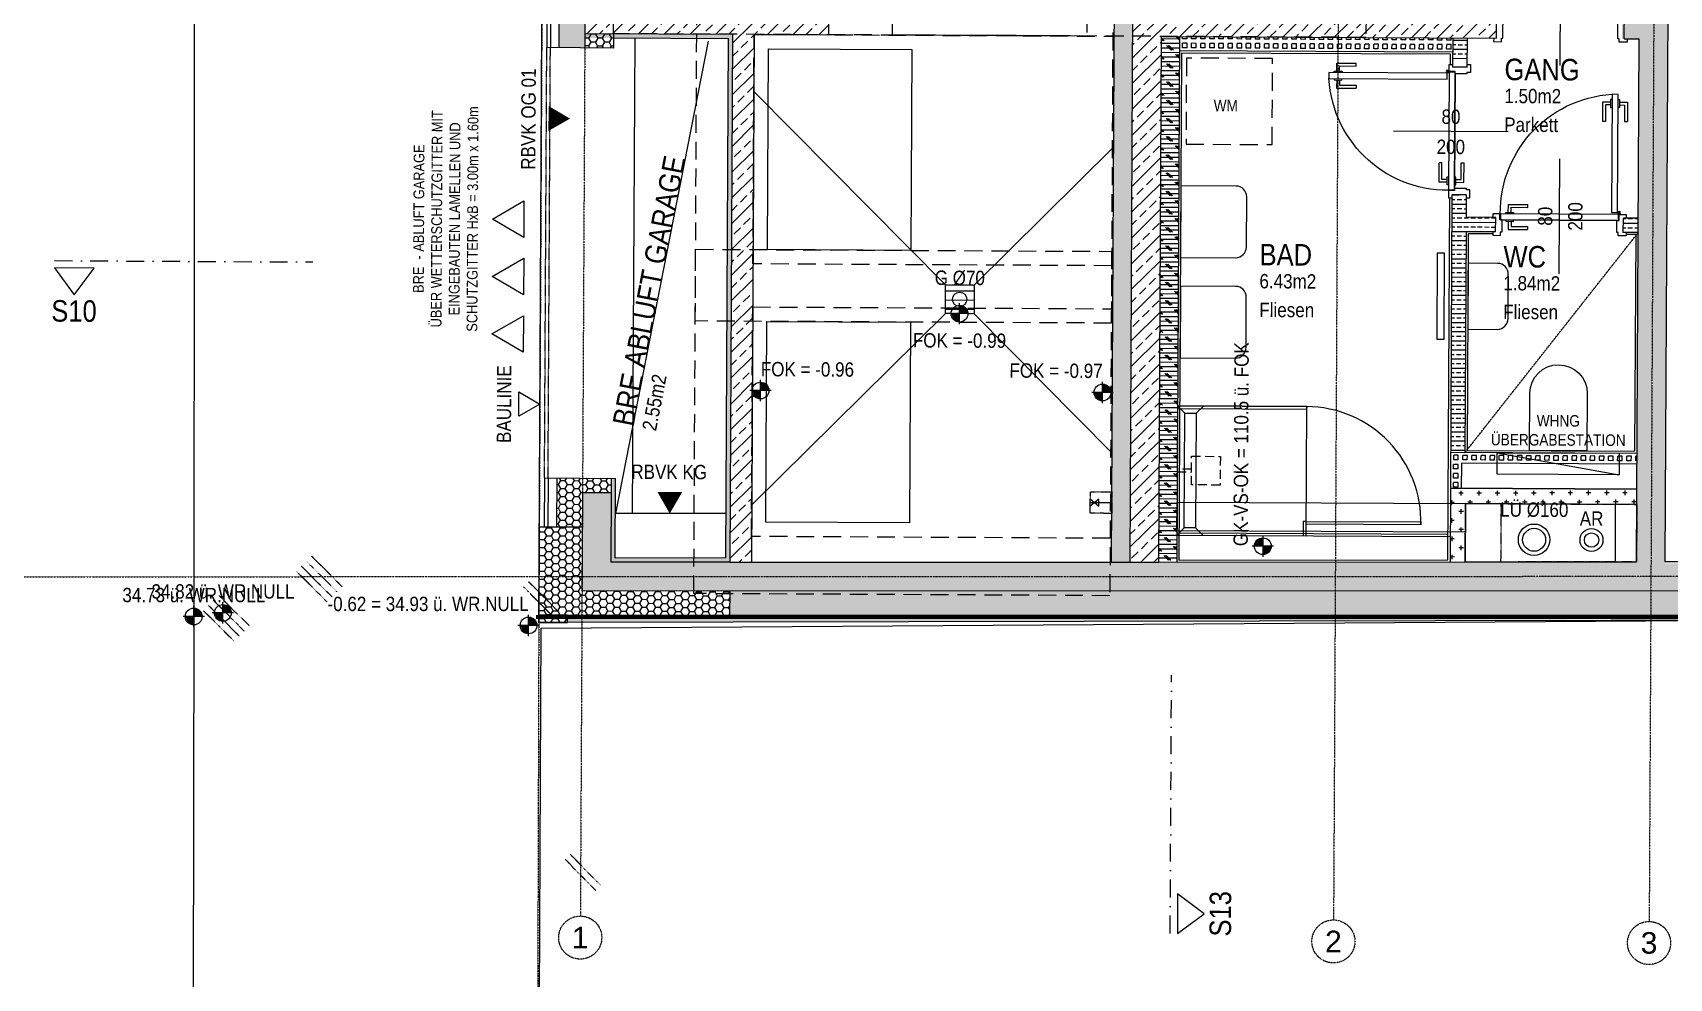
# Model space of a CAD drawing. Header units: millimetres. Extents: x -5498 to 144064, y 340 to 109563.
# Drawn here: x 3776 to 15183, y 54082 to 60674 of the extents above; entities that cross this region are included whole.
import ezdxf
from ezdxf.enums import TextEntityAlignment as Align

# ---------------------------------------------------------------- set-up
doc = ezdxf.new("R2010")
doc.units = ezdxf.units.MM
for name, pattern in [('DASHDOT', [1, 0.5, -0.25, 0, -0.25]), ('HIDDEN', [0.375, 0.25, -0.125]), ('HIDDEN2', [0.1875, 0.125, -0.0625]), ('STRICHPUNKT', [1, 0.5, -0.25, 0, -0.25]), ('STRICHPUNKTX2', [2, 1, -0.5, 0, -0.5])]:
    doc.linetypes.add(name, pattern=pattern)
for name, color, linetype in [('00-TXT---------M0', 8, 'Continuous'), ('00_HLP-G00-LEG-M0', 6, 'Continuous'), ('01-ANS-G00-LEG-M0', 251, 'Continuous'), ('01-BFL-G00-LEG-M0', 251, 'Continuous'), ('01-SCH-G00-LEG-M0', 251, 'STRICHPUNKTX2'), ('01-SYM-G00-Leg-M0', 251, 'Continuous'), ('01-TXT---------M0', 251, 'Continuous'), ('01-TXT---------PP', 1, 'Continuous'), ('01-TXT-G00-LEG-M0', 1, 'Continuous'), ('02-ANS-G00-LEG-M0', 251, 'Continuous'), ('02-AXO-G00-LEG-M0', 251, 'STRICHPUNKT'), ('02-DIM-G00-LEG-BEHÖRDE', 251, 'Continuous'), ('02-FIL-G00-LEG-GK', 251, 'Continuous'), ('02-FIL-G00-LEG-LILA', 251, 'Continuous'), ('02-FIL-G00-LEG-ORANGE', 251, 'Continuous'), ('02-FIL-G00-Leg-STB', 251, 'Continuous'), ('02-FLI-G00-LEG-M0', 251, 'Continuous'), ('02-TWA---------M0', 251, 'Continuous'), ('02-TWA-G00-LEG-M0', 251, 'Continuous'), ('02-TWB-G00-LEG-M0', 251, 'Continuous'), ('02-WDA-G00-LEG-M0', 251, 'Continuous'), ('02-ZWA---------M0', 251, 'Continuous'), ('02-ZWA-G00-LEG-M0', 251, 'Continuous'), ('03-ANS-G00-LEG-M0', 251, 'Continuous'), ('03-HID-G00-LEG-M0', 251, 'HIDDEN2'), ('03-SYM-G00-LEG-M0', 251, 'Continuous'), ('05-STO--------M0', 251, 'Continuous'), ('05-SYM---------M0', 251, 'Continuous'), ('05-SYM--------M0', 251, 'Continuous'), ('05-SYM-G00-LEG-M0', 251, 'Continuous'), ('05-TXT--------M0', 251, 'Continuous'), ('05-TXT-G00-LEG-M0', 251, 'Continuous'), ('07-MOB---------M0', 251, 'Continuous'), ('07-SAN-G00-LEG-FBHZG-EVERT', 251, 'Continuous'), ('07-SAN-G00-LEG-M0', 251, 'Continuous'), ('07-SYM-G00-LEG-M0', 251, 'STRICHPUNKT'), ('07-TXT---------M0', 251, 'Continuous'), ('07-TXT-G00-LEG-M0', 251, 'Continuous'), ('09-SYM-G00-LEG-GEHSTEIG', 8, 'Continuous'), ('09-VER-G00-LEG-GRUNDSTÜCKSGRENZE', 251, 'Continuous')]:
    doc.layers.add(name, color=color, linetype=linetype)
doc.layers.add('00_HLP---------M0', color=251, linetype='Continuous', plot=False)
doc.layers.add('07_MOB---------M0', color=251, linetype='Continuous', plot=False)
doc.styles.add('ARIAL', font='arial.ttf', dxfattribs={"width": 0.85})
doc.styles.get("Standard").update_dxf_attribs({"font": 'arial.ttf'})
pattern_1 = [(44.70755, (-20078.77, 18756.93), (-89.34302, 90.25976), []), (44.70755, (-19988.97, 18756.47), (-89.34302, 90.25976), [63.5, -31.75])]
pattern_2 = [(359.70755, (-20078.772, 18756.93), (47.764726, 27.252854), [31.75, -63.5]), (119.70755, (-20078.772, 18756.93), (-47.484027, 27.73904), [31.75, -63.5]), (59.70755, (-20078.772, 18756.93), (0.280699, 54.991893), [-63.5, 31.75])]
pattern_3 = [(359.70755, (-20078.77, 18756.93), (0.32412, 63.49917), []), (359.70755, (-20078.61, 18788.68), (0.32412, 63.49917), [31.75, -15.875])]
pattern_4 = [(179.70755, (80338.47, 100245.443), (-47.764726, -27.252854), [31.75, -63.5]), (299.70755, (80338.47, 100245.443), (47.484027, -27.739039), [31.75, -63.5]), (239.70755, (80338.47, 100245.443), (-0.280699, -54.9918935), [-63.5, 31.75])]

# ---------------------------------------------------------------- blocks, each defined once
blk = doc.blocks.new('TÜR-80_20er-WAND')
at = {"layer": '00_HLP---------M0'}
blk.add_lwpolyline([(0.411, 0.035), (-0.411, 0.035), (-0.411, 0.035), (-0.411, -0.007), (0.411, -0.007)], close=True, dxfattribs=at)
for points in [[(-0.375, 0.035), (-0.375, 0.045), (-0.32, 0.045), (-0.32, 0.035)], [(-0.357, 0.045), (-0.357, 0.101), (-0.222, 0.101)], [(-0.337, 0.045), (-0.337, 0.081), (-0.222, 0.081)], [(-0.222, 0.081), (-0.222, 0.101)], [(0.4, -0.007), (-0.4, -0.007)], [(-0.375, -0.007), (-0.375, -0.017), (-0.32, -0.017), (-0.32, -0.007)], [(-0.357, -0.017), (-0.357, -0.073), (-0.222, -0.073)], [(-0.337, -0.017), (-0.337, -0.053), (-0.222, -0.053)], [(-0.222, -0.053), (-0.222, -0.073)]]:
    blk.add_lwpolyline(points, dxfattribs=at)
at = {"layer": '02-TWA---------M0'}
for points in [[(-0.445, -0.19), (-0.445, 0.01)], [(0.445, -0.19), (0.445, 0.01)]]:
    blk.add_lwpolyline(points, dxfattribs=at)
at = {"layer": '05-STO--------M0'}
for points in [[(-0.465, -0.19), (-0.465, -0.215), (-0.41, -0.215), (-0.41, -0.19), (-0.4, -0.19), (-0.4, -0.007), (-0.415, -0.007), (-0.415, 0.035), (-0.465, 0.035), (-0.465, 0.01)], [(0.465, -0.19), (0.465, -0.215), (0.41, -0.215), (0.41, -0.19), (0.4, -0.19), (0.4, -0.007), (0.415, -0.007), (0.415, 0.035), (0.465, 0.035), (0.465, 0.01)]]:
    blk.add_lwpolyline(points, dxfattribs=at)
at = {"layer": '05-SYM---------M0'}
for points in [[(0.352, 0.818), (0.296, 0.818), (0.296, 0.683)], [(0.362, 0.836), (0.352, 0.836), (0.352, 0.781), (0.362, 0.781)], [(0.404, 0.836), (0.414, 0.836), (0.414, 0.781), (0.404, 0.781)], [(0.414, 0.818), (0.47, 0.818), (0.47, 0.683)], [(0.352, 0.798), (0.316, 0.798), (0.316, 0.683)], [(0.414, 0.798), (0.45, 0.798), (0.45, 0.683)], [(0.316, 0.683), (0.296, 0.683)], [(0.45, 0.683), (0.47, 0.683)]]:
    blk.add_lwpolyline(points, dxfattribs=at)
at = {"layer": '05-SYM--------M0'}
blk.add_lwpolyline([(0.404, 0.049), (0.404, 0.872), (0.404, 0.872), (0.362, 0.872), (0.362, 0.049)], close=True, dxfattribs=at)
for points in [[(0.41, 0.046), (0.42, 0.046)], [(0.415, 0.041), (0.415, 0.051)]]:
    blk.add_lwpolyline(points, dxfattribs=at)
blk.add_circle((0.415, 0.046), 0.01, dxfattribs=at)
blk.add_arc((0.415, 0.046), 0.828, 93.6691, 183.6691, dxfattribs=at)
blk = doc.blocks.new('01-SQM')
at = {"layer": '01-TXT---------M0', "color": 1, "style": 'ARIAL', "width": 0.85}
blk.add_attdef('ROOM', (0, 0), '', height=0.15, dxfattribs=at)
blk.add_attdef('AREA', text='', height=0.1, dxfattribs=at).set_placement((0, -0.06), align=Align.TOP_LEFT)
at = {"layer": '01-TXT---------PP', "color": 1, "style": 'ARIAL', "width": 0.85}
blk.add_attdef('NR', text='', height=0.15, dxfattribs=at).set_placement((-0.117, 0), align=Align.RIGHT)
blk.add_attdef('FLOOR', text='', height=0.1, dxfattribs=at).set_placement((0, -0.26), align=Align.TOP_LEFT)
blk = doc.blocks.new('05-TXT')
at = {"layer": '05-TXT--------M0'}
blk.add_line((-0.4, 0), (0.4, 0), dxfattribs=at)
at = {"layer": '05-TXT--------M0', "color": 8, "style": 'ARIAL', "width": 0.85}
blk.add_attdef('BREITE', text='', height=0.1, dxfattribs=at).set_placement((0, 0.05), align=Align.CENTER)
blk.add_attdef('HÖHE', text='', height=0.1, rotation=360, dxfattribs=at).set_placement((0, -0.06), align=Align.TOP_CENTER)
blk = doc.blocks.new('TÜR-80_10er-WAND')
at = {"layer": '00_HLP---------M0'}
blk.add_lwpolyline([(0.411, -0.025), (-0.411, -0.025), (-0.411, -0.025), (-0.411, 0.017), (0.411, 0.017)], close=True, dxfattribs=at)
for points in [[(0.4, 0.017), (-0.4, 0.017)], [(-0.375, 0.017), (-0.375, 0.027), (-0.32, 0.027), (-0.32, 0.017)], [(-0.357, 0.027), (-0.357, 0.083), (-0.222, 0.083)], [(-0.337, 0.027), (-0.337, 0.063), (-0.222, 0.063)], [(-0.222, 0.063), (-0.222, 0.083)], [(-0.375, -0.025), (-0.375, -0.035), (-0.32, -0.035), (-0.32, -0.025)], [(-0.357, -0.035), (-0.357, -0.091), (-0.222, -0.091)], [(-0.337, -0.035), (-0.337, -0.071), (-0.222, -0.071)], [(-0.222, -0.071), (-0.222, -0.091)]]:
    blk.add_lwpolyline(points, dxfattribs=at)
at = {"layer": '02-ZWA---------M0'}
for points in [[(-0.445, 0.1), (-0.445, 0)], [(0.445, 0.1), (0.445, 0)]]:
    blk.add_lwpolyline(points, dxfattribs=at)
at = {"layer": '05-STO--------M0'}
for points in [[(-0.465, 0.1), (-0.465, 0.125), (-0.41, 0.125), (-0.41, 0.1), (-0.4, 0.1), (-0.4, 0.017), (-0.415, 0.017), (-0.415, -0.025), (-0.465, -0.025), (-0.465, 0)], [(0.465, 0.1), (0.465, 0.125), (0.41, 0.125), (0.41, 0.1), (0.4, 0.1), (0.4, 0.017), (0.415, 0.017), (0.415, -0.025), (0.465, -0.025), (0.465, 0)]]:
    blk.add_lwpolyline(points, dxfattribs=at)
at = {"layer": '05-SYM---------M0'}
for points in [[(0.352, -0.808), (0.296, -0.808), (0.296, -0.673)], [(0.316, -0.673), (0.296, -0.673)], [(0.352, -0.788), (0.316, -0.788), (0.316, -0.673)], [(0.414, -0.808), (0.47, -0.808), (0.47, -0.673)], [(0.414, -0.788), (0.45, -0.788), (0.45, -0.673)], [(0.45, -0.673), (0.47, -0.673)], [(0.362, -0.826), (0.352, -0.826), (0.352, -0.771), (0.362, -0.771)], [(0.404, -0.826), (0.414, -0.826), (0.414, -0.771), (0.404, -0.771)]]:
    blk.add_lwpolyline(points, dxfattribs=at)
at = {"layer": '05-SYM--------M0'}
blk.add_lwpolyline([(0.404, -0.039), (0.404, -0.862), (0.404, -0.862), (0.362, -0.862), (0.362, -0.039)], close=True, dxfattribs=at)
for points in [[(0.41, -0.036), (0.42, -0.036)], [(0.415, -0.031), (0.415, -0.041)]]:
    blk.add_lwpolyline(points, dxfattribs=at)
blk.add_circle((0.415, -0.036), 0.01, dxfattribs=at)
blk.add_arc((0.415, -0.036), 0.828, 176.3309, 266.3309, dxfattribs=at)
blk = doc.blocks.new('03-rar')
blk.add_circle((0, 0), 0.05)
at = {"layer": '01-TXT---------M0', "color": 8, "style": 'ARIAL', "width": 0.85}
blk.add_attdef('RR', text='', height=0.1, dxfattribs=at).set_placement((0, 0.1), align=Align.CENTER)
blk = doc.blocks.new('01-HK1')
for p, q in [((-0.001, -0.074), (-0.001, 0.074)), ((0.074, 0), (-0.075, 0))]:
    blk.add_line(p, q)
blk.add_circle((-0.001, 0), 0.0586)
for points in [[(-0.001, 0.059), (0.041, 0.041), (-0.001, 0)], [(-0.001, 0), (0.058, 0), (0.041, 0.041)], [(-0.059, 0), (-0.042, -0.041), (-0.001, 0)], [(-0.042, -0.041), (-0.001, -0.059), (-0.001, 0)]]:
    blk.add_solid(points)
at = {"layer": '01-TXT---------M0', "color": 8, "style": 'ARIAL', "width": 0.85}
blk.add_attdef('HEIGHT', text='', height=0.1, dxfattribs=at).set_placement((0, 0.2), align=Align.TOP_CENTER)
blk = doc.blocks.new('mülltonne_770l')
at = {"layer": '07-MOB---------M0'}
blk.add_lwpolyline([(-0.7, -0.5), (-0.7, 0.5), (0.7, 0.5), (0.7, -0.5), (-0.7, -0.5)], dxfattribs=at)
at = {"layer": '07_MOB---------M0', "linetype": 'HIDDEN2'}
blk.add_lwpolyline([(-1.2, -1.9), (-1.2, 1), (1.2, 1), (1.2, -1.9), (-1.2, -1.9)], close=True, dxfattribs=at)
blk.add_lwpolyline([(-0.8, -1.9), (-0.8, 0.6), (0.8, 0.6), (0.8, -1.9)], dxfattribs=at)
blk = doc.blocks.new('mülltonne_1100l')
at = {"layer": '07-MOB---------M0'}
blk.add_lwpolyline([(-0.7, 0.7), (0.7, 0.7), (0.7, -0.7), (-0.7, -0.7), (-0.7, 0.7)], dxfattribs=at)
at = {"layer": '07_MOB---------M0', "linetype": 'HIDDEN2'}
for points in [[(-1.2, -2.1), (-1.2, 1.2), (1.2, 1.2), (1.2, -2.1), (-1.2, -2.1)], [(-0.8, -2.1), (-0.8, 0.8), (0.8, 0.8), (0.8, -2.1)]]:
    blk.add_lwpolyline(points, dxfattribs=at)
blk = doc.blocks.new('07-WC')
blk.add_lwpolyline([(-0.015, -0.2), (-0.415, -0.2, -1), (-0.415, 0.2), (-0.015, 0.2)], format="xyb", close=True)
blk = doc.blocks.new('07-WT-WC')
blk.add_lwpolyline([(1.005, -0.015), (1.005, -0.22, -0.414214), (0.93, -0.295), (0.62, -0.295, -0.414214), (0.545, -0.22), (0.545, -0.015)], format="xyb", close=True)
blk = doc.blocks.new('07-WT60')
blk.add_lwpolyline([(-0.015, 0.25), (-0.4, 0.25, 0.414214), (-0.475, 0.175), (-0.475, -0.175, 0.414214), (-0.4, -0.25), (-0.015, -0.25)], format="xyb", close=True)
blk = doc.blocks.new('07-WM')
at = {"linetype": 'HIDDEN', "ltscale": 0.5}
blk.add_lwpolyline([(0.05, -0.05), (0.05, -0.65), (0.65, -0.65), (0.65, -0.05)], close=True, dxfattribs=at)
blk = doc.blocks.new('01-HK3')
blk.add_lwpolyline([(0, 0), (0.0423, 0.0732), (-0.0423, 0.0732)], close=True)
at = {"color": 0, "style": 'ARIAL', "width": 0.85}
blk.add_attdef('HEIGHT', text='', height=0.05, dxfattribs=at).set_placement((0, 0.35), align=Align.TOP_CENTER)
blk = doc.blocks.new('01-hk4')
blk.add_lwpolyline([(0, 0, 0, 0.270625, 0), (0, 0.234375, 0.270625, 0.270625, 0)], format="xyseb")
at = {"layer": '00-TXT---------M0', "color": 8, "style": 'ARIAL', "width": 0.85}
blk.add_attdef('HEIGHT', text='', height=0.1, dxfattribs=at).set_placement((0, 0.35), align=Align.CENTER)
blk = doc.blocks.new('schnittführung')
at = {"color": 4, "linetype": 'DASHDOT', "ltscale": 0.25}
blk.add_line((0.237, -0.138), (0.237, 1.662), dxfattribs=at)
blk.add_line((0.237, -0.138), (0.237, 1.662), dxfattribs=at)
blk.add_line((0.237, -0.138), (0.237, 1.662), dxfattribs=at)
at = {"color": 4}
blk.add_lwpolyline([(0.187, 0.138), (0.187, -0.138), (0, 0)], close=True, dxfattribs=at)
at = {"layer": '07-TXT---------M0', "color": 9, "style": 'ARIAL', "text_generation_flag": 6, "width": 0.85}
blk.add_attdef('SCHNITT', text='', height=0.15, rotation=270, dxfattribs=at).set_placement((-0.037, 0), align=Align.CENTER)
blk = doc.blocks.new('07-Dusche_2')
for p, q in [((0.9, 0), (0, 0)), ((0, 0), (0, -0.9)), ((0.9, -0.9), (0.9, 0)), ((0, -0.9), (0.9, -0.9))]:
    blk.add_line(p, q)
for points in [[(0.05, -0.05), (0, 0)], [(0.9, 0), (0.85, -0.05)], [(0.9, 0), (0.9, -0.9), (0.88, -0.9), (0.88, 0)], [(0.05, -0.13), (0, -0.18)], [(0.9, -0.18), (0.85, -0.13)], [(0, -0.9), (0.1, -0.9), (0.1, -0.88), (0, -0.88)], [(0.1, -0.9), (0.1, -1.7), (0.08, -1.7), (0.08, -0.9)]]:
    blk.add_lwpolyline(points)
blk.add_lwpolyline([(0.85, -0.05), (0.85, -0.13), (0.05, -0.13), (0.05, -0.05), (0.85, -0.05)], close=True)
at = {"linetype": 'HIDDEN2', "ltscale": 0.5}
for points in [[(0.35, -0.1), (0.55, -0.1), (0.55, -0.3), (0.35, -0.3)], [(0.44, 0), (0.44, -0.1), (0.46, -0.1), (0.46, 0)]]:
    blk.add_lwpolyline(points, close=True, dxfattribs=at)
blk.add_arc((0.1, -0.9), 0.8, 268.5675, 360)

msp = doc.modelspace()

# ---------------------------------------------------------------- hatches: boundary and pattern name
at = {"layer": '01-ANS-G00-LEG-M0'}
h = msp.add_hatch(dxfattribs=at)
h.set_pattern_fill('ANSI31', color=256, scale=20, angle=422.0465, style=0)
h.set_pattern_definition([(359.70755, (-20098.806, 14832.035), (0.32412, 63.49917), [])])
h.paths.add_polyline_path([(10137, 58716), (10138, 58916), (10338, 58915), (10337, 58715)])
at = {"layer": '02-FIL-G00-LEG-GK', "ltscale": 0.2}
h = msp.add_hatch(dxfattribs=at)
h.set_pattern_fill('TRIANG', color=256, scale=10, angle=197.0465, style=0)
h.set_pattern_definition([(150, (-23245.73, -3508.606), (-82.48891, -47.62498), [47.625, -47.625]), (210, (-23245.73, -3508.606), (-1e-05, -95.24998), [47.625, -47.625]), (90, (-23286.97, -3532.42), (-82.4889, 47.625), [47.625, -47.625])])
h.paths.add_polyline_path([(12819, 64592), (12689, 64593), (12671, 60973), (11316, 60980), (11295, 56983), (11425, 56983), (11445, 60849), (12800, 60842)])
h = msp.add_hatch(dxfattribs=at)
h.set_pattern_fill('CORK', color=256, scale=10, angle=107.0465, style=0)
h.set_pattern_definition([(359.70755, (-20078.772, 18756.93), (0.162059, 31.749586), []), (134.70755, (-20062.98, 18740.975), (-63.82332, -63.17508), [44.9013, -44.9013]), (134.70755, (-20055.04, 18740.935), (-63.82332, -63.17508), [44.9013, -44.9013]), (134.70755, (-20047.1, 18740.89), (-63.82332, -63.17508), [44.9013, -44.9013])])
h.paths.add_polyline_path([(11769, 60647), (11644, 60648), (11625, 56983), (11750, 56983)])
h = msp.add_hatch(dxfattribs=at)
h.set_pattern_fill('SQUARE', color=256, scale=10, angle=197.0465, style=0)
h.set_pattern_definition([(89.70755, (-20078.772, 18756.93), (-31.749586, 0.162059), [31.75, -31.75]), (179.70755, (-20078.772, 18756.93), (-0.162059, -31.749586), [31.75, -31.75])])
h.paths.add_polyline_path([(13674, 60638), (11769, 60647), (11768, 60547), (13673, 60538)])
h = msp.add_hatch(dxfattribs=at)
h.set_pattern_fill('SQUARE', color=256, scale=10, angle=197.0465, style=0)
h.set_pattern_definition([(89.70755, (-20078.798, 18751.93), (-31.749586, 0.162059), [31.75, -31.75]), (179.70755, (-20078.798, 18751.93), (-0.162059, -31.749586), [31.75, -31.75])])
h.paths.add_polyline_path([(14959, 57741), (13659, 57748), (13658, 57498), (13733, 57497), (13734, 57672), (14959, 57666)])
at = {"layer": '02-FIL-G00-LEG-LILA'}
h = msp.add_hatch(dxfattribs=at)
h.set_pattern_fill('HONEY', color=256, scale=10, angle=107.0465, style=0)
h.set_pattern_definition(pattern_2)
h.paths.add_polyline_path([(7624, 60568), (7624, 60668), (7645, 64818), (9395, 64809), (9445, 64809), (9446, 64989), (7466, 64999), (7444, 60569)])
h = msp.add_hatch(dxfattribs=at)
h.set_pattern_fill('HONEY', color=256, scale=10, angle=107.0465, style=0)
h.set_pattern_definition(pattern_4)
h.paths.add_polyline_path([(7805, 56982), (8635, 56983), (8654, 60663), (7624, 60668), (7624, 60638), (8624, 60633), (8605, 57013), (7835, 57012), (7838, 57567), (7808, 57568), (7808, 57468)])
h = msp.add_hatch(dxfattribs=at)
h.set_pattern_fill('HONEY', color=256, scale=10, angle=107.0465, style=0)
h.set_pattern_definition(pattern_4)
h.paths.add_polyline_path([(7624, 60568), (7824, 60567), (7824, 60667), (7624, 60668)])
h = msp.add_hatch(dxfattribs=at)
h.set_pattern_fill('HONEY', color=256, scale=10, angle=107.0465, style=0)
h.set_pattern_definition(pattern_2)
h.paths.add_polyline_path([(19310, 57839), (19110, 57840), (19109, 57780), (19104, 56786), (8634, 56783), (8633, 56613), (19303, 56616)])
h = msp.add_hatch(dxfattribs=at)
h.set_pattern_fill('HONEY', color=256, scale=10, angle=107.0465, style=0)
h.set_pattern_definition(pattern_2)
h.paths.add_polyline_path([(7808, 57568), (7428, 57569), (7426, 57229), (7606, 57229), (7608, 57469), (7808, 57468)])
h = msp.add_hatch(dxfattribs=at)
h.set_pattern_fill('HONEY', color=256, scale=10, angle=107.0465, style=0)
h.set_pattern_definition(pattern_2)
h.paths.add_polyline_path([(7604, 56783), (7606, 57229), (7306, 57230), (7303, 56613), (8633, 56613), (8634, 56783)])
h = msp.add_hatch(dxfattribs=at)
h.set_pattern_fill('HONEY', color=256, scale=10, angle=107.0465, style=0)
h.set_pattern_definition(pattern_2)
h.paths.add_polyline_path([(7303, 56613), (7303, 56562), (7503, 56562), (7503, 56613)])
h = msp.add_hatch(dxfattribs=at)
h.set_pattern_fill('HONEY', color=256, scale=10, angle=107.0465, style=0)
h.set_pattern_definition(pattern_2)
h.paths.add_polyline_path([(7503, 56613), (7503, 56562), (17968, 56594), (17968, 56615)])
at = {"layer": '02-FIL-G00-LEG-ORANGE'}
h = msp.add_hatch(dxfattribs=at)
h.set_pattern_fill('BRASS', color=256, scale=10, angle=107.0465, style=0)
h.set_pattern_definition(pattern_3)
h.paths.add_polyline_path([(13774, 60637), (13674, 60638), (13673, 60468), (13773, 60467)])
h = msp.add_hatch(dxfattribs=at)
h.set_pattern_fill('BRASS', color=256, scale=10, angle=107.0465, style=0)
h.set_pattern_definition(pattern_3)
h.paths.add_polyline_path([(13973, 59386), (13768, 59387), (13768, 59542), (13668, 59543), (13659, 57748), (13759, 57747), (13767, 59287), (13972, 59286)])
h = msp.add_hatch(dxfattribs=at)
h.set_pattern_fill('BRASS', color=256, scale=10, angle=107.0465, style=0)
h.set_pattern_definition(pattern_3)
h.paths.add_polyline_path([(14967, 59281), (14968, 59381), (14863, 59382), (14862, 59282)])
h = msp.add_hatch(dxfattribs=at)
h.set_pattern_fill('CROSS', color=256, scale=10, angle=197.0465, style=0)
h.set_pattern_definition([(90.1423, (31995.174, 67272.07), (-63.65752, 63.3421), [31.75, -95.25]), (180.1423, (32011.01, 67287.983), (-63.3421, -63.65752), [31.75, -95.25])])
h.paths.add_polyline_path([(14958, 57491), (13658, 57498), (13656, 57158), (13655, 56979), (13760, 56979), (13762, 57392), (14957, 57386)])
at = {"layer": '02-FIL-G00-Leg-STB'}
h = msp.add_hatch(dxfattribs=at)
h.set_pattern_fill('ANSI33', color=256, scale=20, angle=107.0465, style=0)
h.set_pattern_definition(pattern_1)
h.paths.add_polyline_path([(13024, 65621), (14999, 65611), (14991, 63991), (15191, 63990), (15197, 65110), (16647, 65102), (16649, 65602), (16759, 65602), (16760, 65802), (16450, 65803), (16450, 65743), (16448, 65304), (15198, 65310), (15200, 65705), (15200, 65810), (12825, 65822), (12820, 64792), (11175, 64800), (11174, 64600), (12819, 64592), (12800, 60842), (11445, 60849), (11425, 56983), (11625, 56983), (11644, 60648), (13979, 60636), (13980, 60836), (13000, 60841)])
h = msp.add_hatch(dxfattribs=at)
h.set_pattern_fill('ANSI33', color=256, scale=20, angle=107.0465, style=0)
h.set_pattern_definition(pattern_1)
h.paths.add_polyline_path([(8785, 56983), (8804, 60662), (9324, 60660), (9325, 60860), (7825, 60867), (7844, 64617), (9394, 64609), (9395, 64809), (7645, 64818), (7624, 60668), (8654, 60663), (8635, 56983)])
h = msp.add_hatch(dxfattribs=at)
h.set_pattern_fill('ANSI33', color=256, scale=20, angle=107.0465, style=0)
h.set_pattern_definition([(44.70755, (-20078.77, 18756.93), (-89.34302, 90.25976), []), (44.70755, (-19988.97, 18756.47), (-89.34302, 90.25976), [63.5, -31.75])])
h.paths.add_polyline_path([(19109, 57780), (18909, 57781), (18905, 56996), (15155, 56975), (15175, 60830), (14855, 60832), (14854, 60632), (14974, 60631), (14955, 56985), (11625, 56983), (11425, 56983), (8785, 56983), (8635, 56983), (7805, 56982), (7808, 57468), (7608, 57469), (7604, 56783), (19104, 56786)])

# ---------------------------------------------------------------- linework, layer by layer
at = {"color": 1, "lineweight": 90}
msp.add_lwpolyline([(7284, 56602), (123574, 56584)], dxfattribs=at)
at = {"layer": '00_HLP-G00-LEG-M0'}
for centre, radius in [((14241, 57139), 110), ((14641, 57137), 80)]:
    msp.add_circle(centre, radius, dxfattribs=at)
at = {"layer": '01-ANS-G00-LEG-M0'}
for points in [[(8802, 60265), (10138, 58916)], [(11310, 59877), (10338, 58915)], [(8787, 57380), (10137, 58716)], [(11299, 57742), (10337, 58715)]]:
    msp.add_lwpolyline(points, dxfattribs=at)
for points in [[(10137, 58716), (10138, 58916), (10338, 58915), (10337, 58715)], [(13760, 56984), (13762, 57392), (14807, 57387), (14805, 56985)]]:
    msp.add_lwpolyline(points, close=True, dxfattribs=at)
at = {"layer": '01-BFL-G00-LEG-M0', "linetype": 'HIDDEN2', "ltscale": 3}
msp.add_lwpolyline([(7435, 105054), (7396, 74772), (7395, 74642), (7303, 56561), (7214, 23866)], dxfattribs=at)
at = {"layer": '01-SYM-G00-Leg-M0'}
msp.add_lwpolyline([(8484, 60614), (7837, 57323)], dxfattribs=at)
at = {"layer": '02-ANS-G00-LEG-M0'}
for p, q in [((7957, 57323), (7974, 60637)), ((8607, 57323), (7837, 57323))]:
    msp.add_line(p, q, dxfattribs=at)
msp.add_lwpolyline([(11751, 57172), (13656, 57163)], dxfattribs=at)
at = {"layer": '02-AXO-G00-LEG-M0'}
for points in [[(7707, 76916), (7593, 54516)], [(12957, 76889), (12843, 54489)], [(15157, 76878), (15043, 54478)], [(5862, 56741), (5650, 56953)], [(5898, 56776), (5686, 56988)], [(5933, 56812), (5721, 57024)], [(2416, 56881), (35355, 56890)], [(5827, 56706), (5615, 56918)], [(7409, 56597), (7198, 56810)], [(7445, 56632), (7234, 56845)], [(5250, 56503), (5038, 56715)], [(5286, 56538), (5073, 56750)], [(5180, 56432), (4967, 56644)], [(5215, 56468), (5003, 56680)], [(7700, 54695), (7489, 54909)], [(7735, 54731), (7524, 54944)]]:
    msp.add_lwpolyline(points, dxfattribs=at)
for centre in [(7592, 54366), (12842, 54339), (15042, 54328)]:
    msp.add_circle(centre, 150, dxfattribs=at)
at = {"layer": '02-FIL-G00-LEG-LILA'}
msp.add_lwpolyline([(8634, 56783), (8633, 56613)], dxfattribs=at)
at = {"layer": '02-FIL-G00-Leg-STB'}
for points in [[(8635, 56983), (8785, 56983)], [(11425, 56983), (11625, 56983)]]:
    msp.add_lwpolyline(points, dxfattribs=at)
at = {"layer": '02-FLI-G00-LEG-M0'}
for points in [[(13658, 60453), (13658, 60523), (11783, 60532), (11765, 56998), (13640, 56999), (13653, 59523)], [(13952, 59271), (13782, 59272), (13774, 57762), (14944, 57756), (14952, 59266), (14882, 59266)], [(11766, 57187), (13641, 57178)]]:
    msp.add_lwpolyline(points, dxfattribs=at)
at = {"layer": '02-TWA-G00-LEG-M0'}
for p, q in [((7645, 64818), (7624, 60668)), ((15155, 56985), (15175, 60830)), ((7624, 60668), (8654, 60663)), ((8654, 60663), (8635, 56983)), ((11625, 56983), (11644, 60648)), ((11644, 60648), (13979, 60636)), ((14869, 60632), (14974, 60631)), ((14955, 56985), (14974, 60631)), ((7608, 57469), (7604, 56783)), ((7808, 57468), (7805, 56982)), ((8635, 56983), (7805, 56982)), ((11625, 56983), (14955, 56985)), ((18905, 56986), (15155, 56985)), ((7604, 56783), (19104, 56786))]:
    msp.add_line(p, q, dxfattribs=at)
for points in [[(8804, 60662), (9324, 60660), (9325, 60860), (7825, 60867)], [(8804, 60662), (8785, 56983), (11425, 56983), (11445, 60849)], [(7608, 57469), (7808, 57468)]]:
    msp.add_lwpolyline(points, dxfattribs=at)
at = {"layer": '02-TWB-G00-LEG-M0'}
msp.add_lwpolyline([(7149, 340), (7235, 37822), (7319, 56522), (18168, 56595), (18015, 43292), (22867, 43263), (22943, 47179), (34306, 47162), (34306, 47162), (34291, 35446), (22858, 35484), (22901, 39603), (18002, 39617), (17965, 24115)], dxfattribs=at)
at = {"layer": '02-WDA-G00-LEG-M0'}
for p, q in [((7306, 57230), (7303, 56613)), ((7303, 56613), (19303, 56616))]:
    msp.add_line(p, q, dxfattribs=at)
for points in [[(9446, 64989), (9446, 64989), (7466, 64999), (7444, 60569)], [(7624, 60668), (7624, 60568)], [(7824, 60667), (7824, 60567)], [(7824, 60637), (8624, 60633), (8605, 57013), (7835, 57012), (7838, 57567)], [(7428, 57569), (7426, 57229)], [(7808, 57568), (7808, 57468)]]:
    msp.add_lwpolyline(points, dxfattribs=at)
msp.add_lwpolyline([(7303, 56613), (7303, 56562), (7503, 56562), (7503, 56613)], close=True, dxfattribs=at)
at = {"layer": '02-ZWA-G00-LEG-M0'}
for p, q in [((11295, 56983), (11316, 60980)), ((11769, 60647), (11750, 56983)), ((13673, 60538), (11768, 60547)), ((13972, 59286), (13767, 59287)), ((14967, 59281), (14862, 59282)), ((13658, 57498), (14958, 57491)), ((14957, 57386), (13762, 57392))]:
    msp.add_line(p, q, dxfattribs=at)
for points in [[(9445, 64809), (9446, 65064), (7382, 65075), (7359, 60570)], [(9445, 64809), (9446, 65039), (7406, 65050), (7384, 60570)], [(13674, 60638), (13673, 60433)], [(13774, 60637), (13773, 60432)], [(7824, 60567), (7359, 60570)], [(13668, 59543), (13658, 57498)], [(13768, 59542), (13768, 59387)], [(13973, 59386), (13768, 59387)], [(14968, 59381), (14863, 59382)], [(13767, 59287), (13759, 57747)], [(14959, 57741), (13659, 57748)], [(14959, 57666), (13734, 57672), (13733, 57497)], [(7343, 57570), (7341, 57230)], [(7343, 57570), (7838, 57567)], [(7368, 57570), (7366, 57230)], [(14958, 57491), (13658, 57498), (13655, 56984)], [(14957, 57386), (13762, 57392), (13760, 56984)], [(7306, 57230), (7606, 57229)]]:
    msp.add_lwpolyline(points, dxfattribs=at)
at = {"layer": '02-ZWA-G00-LEG-M0', "linetype": 'HIDDEN2'}
for points in [[(7343, 57570), (7359, 60570)], [(7343, 57570), (7359, 60570)], [(7368, 57570), (7384, 60570)]]:
    msp.add_lwpolyline(points, dxfattribs=at)
at = {"layer": '03-ANS-G00-LEG-M0'}
msp.add_lwpolyline([(11752, 57402), (13762, 57392), (13761, 57192), (11751, 57202)], close=True, dxfattribs=at)
at = {"layer": '03-HID-G00-LEG-M0'}
msp.add_lwpolyline([(13759, 57747), (14967, 59281)], dxfattribs=at)
for points in [[(10337, 58715), (10137, 58716), (10138, 58916), (10338, 58915)], [(11297, 57323), (11147, 57324), (11148, 57474), (11298, 57473)], [(14010, 56984), (14012, 57391), (14957, 57386), (14955, 56985)]]:
    msp.add_lwpolyline(points, close=True, dxfattribs=at)
at = {"layer": '07-SAN-G00-LEG-FBHZG-EVERT'}
msp.add_lwpolyline([(14834, 57742), (14833, 57592), (13983, 57596), (13984, 57746)], close=True, dxfattribs=at)
msp.add_lwpolyline([(13984, 57746), (14833, 57592)], dxfattribs=at)
at = {"layer": '07-SAN-G00-LEG-M0'}
for points in [[(13566, 59138), (13563, 58538), (13613, 58538), (13616, 59138)], [(11207, 57423), (11147, 57374), (11147, 57424), (11207, 57373), (11207, 57423)]]:
    msp.add_lwpolyline(points, close=True, dxfattribs=at)
msp.add_lwpolyline([(11147, 57399), (11297, 57398)], dxfattribs=at)
at = {"layer": '07-TXT-G00-LEG-M0'}
for points in [[(6980, 59375), (7200, 59501), (7199, 59247), (6980, 59375)], [(6978, 58975), (7198, 59101), (7197, 58847), (6978, 58975)], [(6976, 58575), (7196, 58701), (7195, 58447), (6976, 58575)]]:
    msp.add_lwpolyline(points, dxfattribs=at)
at = {"layer": '09-SYM-G00-LEG-GEHSTEIG'}
msp.add_lwpolyline([(4817, 21929), (4869, 37829), (4900, 56604), (4916, 74630), (4944, 89724)], dxfattribs=at)
at = {"layer": '09-VER-G00-LEG-GRUNDSTÜCKSGRENZE'}
msp.add_lwpolyline([(61917, 26338), (50754, 26465), (34259, 26669), (34351, 56613), (7433, 56562), (7303, 56562), (7386, 72730), (7395, 74642), (22389, 74759), (44752, 74814), (44634, 56632), (44768, 56633), (61917, 56665)], close=True, dxfattribs=at)

# ---------------------------------------------------------------- block references
at = {"layer": '01-ANS-G00-LEG-M0', "xscale": 999.9999999999995, "yscale": 999.9999999999995, "zscale": 999.9999999999995, "rotation": 89.70754931558335}
msp.add_blockref('mülltonne_1100l', (9030, 61861), dxfattribs=at)
at = {"layer": '01-SCH-G00-LEG-M0'}
ref = msp.add_blockref('schnittführung', (4064, 58847), dxfattribs=dict(at, xscale=-999.9999999999995, yscale=999.9999999999995, zscale=999.9999999999995, rotation=269.7075493122834))
ref.add_attrib('SCHNITT', 'S10', dxfattribs={"layer": '07-TXT---------M0', "color": 9, "extrusion": (0, 0, -1), "height": 150, "rotation": 0.2925, "style": 'ARIAL', "text_generation_flag": 2, "width": 0.85}).set_placement((-4064, 58809), align=Align.TOP_CENTER)
ref = msp.add_blockref('schnittführung', (11942, 54532), dxfattribs=dict(at, xscale=-999.9999999999995, yscale=999.9999999999995, zscale=999.9999999999995, rotation=359.7075493009277))
ref.add_attrib('SCHNITT', 'S13', dxfattribs={"layer": '07-TXT---------M0', "color": 9, "height": 150, "rotation": 89.7075, "style": 'ARIAL', "width": 0.85}).set_placement((11979, 54532), align=Align.TOP_CENTER)
at = {"layer": '01-SYM-G00-Leg-M0'}
ref = msp.add_blockref('01-hk4', (7521, 60075), dxfattribs=dict(at, xscale=-640.0000004352164, yscale=640.0000004059355, zscale=640.0000004327273, rotation=89.70754932752203))
ref.add_attrib('HEIGHT', 'RBVK OG 01', dxfattribs={"layer": '00-TXT---------M0', "color": 8, "extrusion": (0, 0, -1), "height": 100, "rotation": 270.2925, "style": 'ARIAL', "text_generation_flag": 2, "width": 0.85}).set_placement((-7311, 60071), align=Align.BOTTOM_CENTER)
ref = msp.add_blockref('01-HK1', (10237, 58715), dxfattribs=dict(at, xscale=999.9999999999995, yscale=999.9999999999995, zscale=999.9999999999995, rotation=359.7075493108957))
ref.add_attrib('HEIGHT', 'FOK = -0.99', dxfattribs={"layer": '01-TXT---------M0', "color": 8, "height": 100, "rotation": 359.7075, "style": 'ARIAL', "width": 0.85}).set_placement((10236, 58578), align=Align.TOP_CENTER)
ref = msp.add_blockref('01-HK1', (12350, 57095), dxfattribs=dict(at, xscale=999.9999999999995, yscale=999.9999999999995, zscale=999.9999999999995, rotation=89.70754930248395))
ref.add_attrib('HEIGHT', 'GK-VS-OK = 110.5 ü. FOK', dxfattribs={"layer": '01-TXT---------M0', "color": 8, "height": 99.97, "rotation": 89.7075, "style": 'ARIAL', "width": 0.849723}).set_placement((12145, 57095), align=Align.TOP_LEFT)
ref = msp.add_blockref('01-HK1', (8850, 58179), dxfattribs=dict(at, xscale=999.9999999999995, yscale=999.9999999999995, zscale=999.9999999999995, rotation=359.7075493058967))
ref.add_attrib('HEIGHT', 'FOK = -0.96', dxfattribs={"layer": '01-TXT---------M0', "color": 8, "height": 100, "rotation": 359.7075, "style": 'ARIAL', "width": 0.85}).set_placement((8851, 58379), align=Align.TOP_LEFT)
ref = msp.add_blockref('01-HK1', (11233, 58166), dxfattribs=dict(at, xscale=999.9999999999995, yscale=999.9999999999995, zscale=999.9999999999995, rotation=359.7075493108957))
ref.add_attrib('HEIGHT', 'FOK = -0.97', dxfattribs={"layer": '01-TXT---------M0', "color": 8, "height": 100, "rotation": 359.7075, "style": 'ARIAL', "width": 0.85}).set_placement((11234, 58366), align=Align.TOP_RIGHT)
ref = msp.add_blockref('01-hk4', (8216, 57322), dxfattribs=dict(at, xscale=-640.0000004352165, yscale=640.0000004059355, zscale=640.0000004327273, rotation=359.707549327136))
ref.add_attrib('HEIGHT', 'RBVK KG', dxfattribs={"layer": '00-TXT---------M0', "color": 8, "extrusion": (0, 0, -1), "height": 100, "rotation": 0.2925, "style": 'ARIAL', "text_generation_flag": 2, "width": 0.85}).set_placement((-8212, 57532), align=Align.BOTTOM_CENTER)
at = {"layer": '01-SYM-G00-Leg-M0', "xscale": 999.9999999999995, "yscale": 999.9999999999995, "zscale": 999.9999999999995, "rotation": 4.12714685051e-05}
for p, values in [((5102, 56629), {'HEIGHT': '34.82 ü. WR.NULL'}), ((4899, 56604), {'HEIGHT': '34.73 ü. WR.NULL'})]:
    msp.add_blockref('01-HK1', p, dxfattribs=at).add_auto_attribs(values)
at = {"layer": '01-SYM-G00-Leg-M0'}
ref = msp.add_blockref('01-HK1', (7233, 56542), dxfattribs=dict(at, xscale=999.9999999999995, yscale=999.9999999999995, zscale=999.9999999999995, rotation=4.12714685051e-05))
ref.add_attrib('HEIGHT', '-0.62 = 34.93 ü. WR.NULL', dxfattribs={"layer": '01-TXT---------M0', "color": 8, "height": 100, "rotation": 0, "style": 'ARIAL', "width": 0.85}).set_placement((7233, 56742), align=Align.TOP_RIGHT)
at = {"layer": '01-TXT-G00-LEG-M0', "xscale": 999.9999999999995, "yscale": 999.9999999999995, "zscale": 999.9999999999995}
for p, rotation, values in [((14034, 60343), 359.7075492550981, {'ROOM': 'GANG', 'AREA': '1.50m2', 'FLOOR': 'Parkett'}), ((7963, 57923), 79.03806074194252, {'ROOM': 'BRE ABLUFT GARAGE', 'AREA': '2.55m2'}), ((12327, 59052), 359.7075493125631, {'ROOM': 'BAD', 'AREA': '6.43m2', 'FLOOR': 'Fliesen'}), ((14027, 59038), 359.7075493126766, {'ROOM': 'WC', 'AREA': '1.84m2', 'FLOOR': 'Fliesen'})]:
    msp.add_blockref('01-SQM', p, dxfattribs=dict(at, rotation=rotation)).add_auto_attribs(values)
at = {"layer": '02-DIM-G00-LEG-BEHÖRDE'}
ref = msp.add_blockref('01-HK3', (7311, 58084), dxfattribs=dict(at, xscale=-2000.000000016161, yscale=2000.000000025193, zscale=1999.999999999999, rotation=89.70754930151362))
ref.add_attrib('HEIGHT', 'BAULINIE', dxfattribs={"layer": '0', "color": 0, "extrusion": (0, 0, -1), "height": 100, "rotation": 270.2925, "style": 'ARIAL', "text_generation_flag": 2, "width": 0.85}).set_placement((-7011, 58085), align=Align.TOP_CENTER)
at = {"layer": '03-SYM-G00-LEG-M0', "xscale": 999.9999999999995, "yscale": 999.9999999999995, "zscale": 999.9999999999995}
for p, rotation, values in [((10237, 58815), 359.707549378563, {'RR': 'G %%c70'}), ((14641, 57137), 359.7075493768067, {'RR': 'AR'})]:
    msp.add_blockref('03-rar', p, dxfattribs=dict(at, rotation=rotation)).add_auto_attribs(values)
at = {"layer": '03-SYM-G00-LEG-M0'}
ref = msp.add_blockref('03-rar', (14241, 57139), dxfattribs=dict(at, xscale=1600.000000298865, yscale=1600.000000298865, zscale=1600.000000298865, rotation=359.7075493788918))
ref.add_attrib('RR', 'LÜ %%C160', dxfattribs={"layer": '01-TXT---------M0', "color": 8, "height": 100, "rotation": 359.7075, "style": 'ARIAL', "width": 0.85}).set_placement((14242, 57299), align=Align.CENTER)
at = {"layer": '05-SYM-G00-LEG-M0', "xscale": -999.9999999999995, "yscale": 999.9999999999995, "zscale": 999.9999999999995}
for name, p, rotation in [('TÜR-80_20er-WAND', (14425, 60824), 359.7075493610083), ('TÜR-80_10er-WAND', (13671, 59988), 269.707549402495), ('TÜR-80_10er-WAND', (14418, 59384), 179.707549424875)]:
    msp.add_blockref(name, p, dxfattribs=dict(at, rotation=rotation))
at = {"layer": '05-TXT-G00-LEG-M0', "xscale": 999.9999999999995, "yscale": 999.9999999999995, "zscale": 999.9999999999995}
for p, rotation in [((14425, 60844), 89.70754933327908), ((13661, 59988), 359.7075493224701), ((14418, 59394), 89.70754933327908)]:
    msp.add_blockref('05-TXT', p, dxfattribs=dict(at, rotation=rotation)).add_auto_attribs({'BREITE': '80', 'HÖHE': '200'})
at = {"layer": '07-SAN-G00-LEG-M0', "yscale": 999.9999999999995, "zscale": 999.9999999999995}
for name, p, xscale, rotation in [('mülltonne_1100l', (11875, 61847), 999.9999999999995, 269.7075493051437), ('mülltonne_770l', (9400, 59859), 999.9999999999995, 89.7075493089778), ('07-WM', (11768, 60547), 999.9999999999995, 359.7075492816252), ('07-WT60', (11762, 59357), 999.9999999999995, 179.7075493144636), ('mülltonne_770l', (9390, 57959), 999.9999999999995, 89.70754930891734), ('07-WT-WC', (13769, 59612), -999.9999999999995, 89.70754931030922), ('07-WT60', (11759, 58657), 999.9999999999995, 179.7075493144636), ('07-WC', (14409, 57744), 999.9999999999995, 269.70754931413), ('07-Dusche_2', (11751, 57172), 999.9999999999995, 89.70754931367605)]:
    msp.add_blockref(name, p, dxfattribs=dict(at, xscale=xscale, rotation=rotation))

# ---------------------------------------------------------------- texts
at = {"layer": '02-AXO-G00-LEG-M0', "char_height": 150, "width": 246.7, "attachment_point": 5, "rotation": 359.7075}
for s, insert in [('{\\fArial|b0|i0|c0|p34;1}', (7592, 54366)), ('{\\fArial|b0|i0|c0|p34;2}', (12842, 54339)), ('{\\fArial|b0|i0|c0|p34;3}', (15042, 54328))]:
    msp.add_mtext(s, dxfattribs=dict(at, insert=insert))
at = {"layer": '07-SAN-G00-LEG-FBHZG-EVERT', "insert": (14409, 57794), "char_height": 80, "width": 965.1, "attachment_point": 8, "rotation": 359.7075, "style": 'ARIAL'}
msp.add_mtext('WHNG ÜBERGABESTATION', dxfattribs=at)
at = {"layer": '07-SYM-G00-LEG-M0', "linetype": 'Continuous', "insert": (12092, 60166), "char_height": 80, "width": 505.39, "attachment_point": 5, "rotation": 359.7075, "style": 'ARIAL'}
msp.add_mtext('WM', dxfattribs=at)
at = {"layer": '07-TXT-G00-LEG-M0', "insert": (6880, 59375), "char_height": 75, "width": 1655.55, "attachment_point": 8, "rotation": 89.7075, "style": 'ARIAL'}
msp.add_mtext('BRE  - ABLUFT GARAGE\\PÜBER WETTERSCHUTZGITTER MIT\\PEINGEBAUTEN LAMELLEN UND \\PSCHUTZGITTER HxB = 3.00m x 1.60m', dxfattribs=at)

doc.saveas('drawing.dxf')
